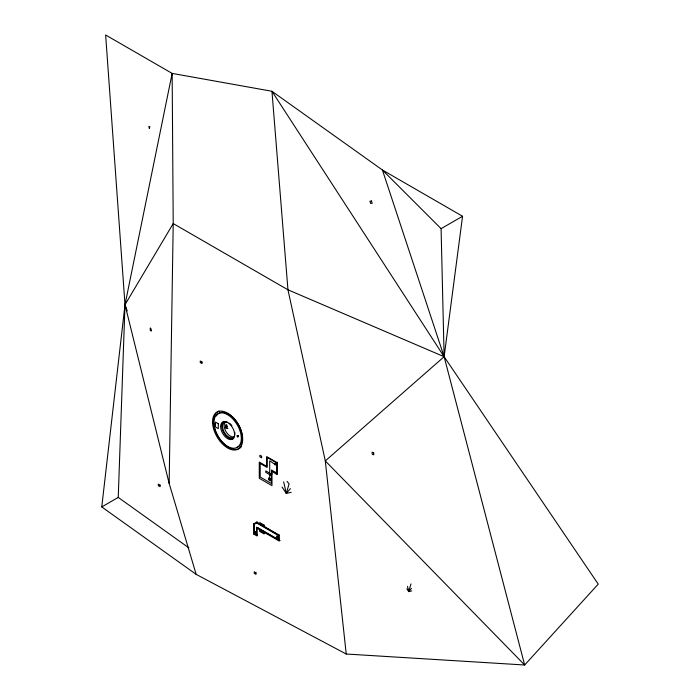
<?xml version="1.0" encoding="UTF-8"?>
<svg xmlns="http://www.w3.org/2000/svg" width="700" height="700" viewBox="0 0 700 700"><rect width="100%" height="100%" fill="white"/><g stroke="black" fill="none" stroke-linecap="round" stroke-linejoin="round"><path stroke-width="1.05" d="M277.025 474.416L277.025 462.56L266.656 456.575L266.656 466.323L259.28 462.061L259.28 478.31L271.967 485.634L271.967 471.502L277.025 474.416L277.025 462.56M196.157 574.359L101.763 506.931L125.003 304.727L172.148 73.395L271.95 91.271L444.124 356.711L598.238 584.124L524.668 665L346.229 654.019L196.157 574.359L169.155 483.403L173.215 223.562L172.148 73.395L105.639 35L125.003 304.727L118.247 497.411L188.825 547.829M462.56 216.265L444.124 356.711L524.668 665L325.308 460.924L287.954 289.8L271.95 91.271L382.401 169.986L462.56 216.265L441.088 228.664L444.124 356.711L325.308 460.924L346.229 654.019M149.888 126.586L149.336 128.502L148.855 126.394M291.191 492.336L286.291 493.412L289.091 483.849L287.026 481.355M411.661 590.949L408.721 591.596L410.961 583.949M169.155 483.403L125.003 304.727L173.215 223.562L287.954 289.8L444.124 356.711L382.401 169.986L441.088 228.664M282.091 487.06L286.291 493.412L290.395 488.644M406.919 588.875L408.721 591.596L411.46 588.42M101.763 506.931L118.247 497.411M237.142 435.715L238.245 435.855L237.816 436.879L237.142 435.715L238.245 435.855M237.142 436.494L238.245 436.634M274.969 463.47L274.54 464.494L275.642 464.642L274.969 463.47L274.881 464.686M276.535 462.849L276.535 472.894L271.495 469.989L271.495 483.569L260.199 477.05L260.199 463.461L267.129 467.46L267.129 457.415L276.535 462.849L277.602 462.236M274.54 464.494L275.642 463.864M272.072 473.874L271.495 474.206L265.755 470.881L265.755 472.36L271.495 475.676M280.088 540.619L257.898 527.809L257.119 528.264L257.119 535.981L253.645 533.977L253.645 523.906L254.424 523.451L254.424 533.523L257.023 535.028M254.625 532.035L255.727 532.175L255.299 533.199L254.625 532.035L255.727 532.175M254.625 532.814L255.727 532.954M253.645 533.977L254.931 533.111M257.119 528.264L279.3 541.074L279.309 535.168L257.338 522.489L254.135 524.335L254.152 533.558L256.559 534.949L257.338 534.494M256.559 522.935L278.53 535.614L279.309 535.168M256.559 534.949L256.559 527.179L278.53 539.866L279.309 539.411M253.645 523.906L257.241 521.885L256.463 522.331L279.3 535.517M227.307 427.096L225.706 427.77L226.013 424.209L227.062 425.486M227.369 428.348L225.706 427.77L227.92 428.531M225.829 425.959L227.36 426.501M274.969 464.249L275.642 464.642L274.54 463.715L275.214 464.887M268.467 478.695L269.701 479.404L269.701 460.819L274.881 464.301M125.003 304.727L127.207 310.879M407.523 586.337L408.721 591.596M283.658 481.845L286.291 493.412M278.53 535.614L278.53 539.866M255.299 532.42L255.299 533.199M255.054 531.79L255.054 532.569M254.966 532.227L254.966 533.006M237.816 436.1L237.816 436.879M237.571 435.47L237.571 436.249M237.484 435.908L237.484 436.686M234.229 436.774A8.724 5.031 60 0 1 226.109 431.795A8.724 5.031 60 0 1 225.295 421.977M241.307 446.749A21.324 12.311 60 0 1 218.619 437.203A21.324 12.311 60 0 1 219.03 411.014M216.309 415.975A19.373 11.182 60 0 1 237.589 423.168A19.373 11.182 60 0 1 236.346 447.51M233.669 438.498A9.888 5.714 60 0 1 223.781 432.784A9.888 5.714 60 0 1 223.781 421.365M234.806 432.267A8.724 5.031 60 0 1 229.74 437.544A8.724 5.031 60 0 1 222.644 427.595A8.724 5.031 60 0 1 227.71 422.319M229.32 423.185A8.724 5.031 60 0 1 231.858 425.609M268.94 478.966L268.922 480.104L270.392 480.952L270.392 478.537L268.922 477.689L268.94 478.966M150.281 328.134L150.246 330.164L151.2 331.135L151.226 329.105L150.281 328.134M371.473 200.987L369.906 201.189L370.668 203.472L372.225 203.271L371.473 200.987M373.678 452.707L372.111 452.218L372.243 454.335L373.809 454.816L373.678 452.707M202.029 362.031L200.252 361.007L200.252 362.556L202.029 363.58L202.029 362.031M218.304 423.736L215.451 422.082L215.451 426.965L218.304 428.61L218.304 423.736M261.625 456.278L259.858 455.254L259.858 456.802L261.625 457.826L261.625 456.278M264.145 525.157L259.717 522.602L259.717 523.504L264.145 526.067L264.145 525.157M277.707 536.69L276.579 536.034L276.579 537.346L277.707 538.003L277.707 536.69M264.145 533.041L259.717 530.486L259.717 531.396L264.145 533.951L264.145 533.041M160.09 485.153L158.314 484.129L158.314 485.669L160.09 486.692L160.09 485.153M256.007 572.827L254.231 571.804L254.231 573.344L256.007 574.367L256.007 572.827M212.59 423.29A21.324 12.311 60 0 0 236.18 449.846A21.324 12.311 60 0 0 234.089 418.574A21.324 12.311 60 0 0 212.59 423.29M220.623 426.536A9.888 5.714 60 0 0 231.114 439.582A9.888 5.714 60 0 0 231.114 425.591A9.888 5.714 60 0 0 220.623 426.536M213.955 423.841A19.373 11.182 60 0 0 235.322 448.096A19.373 11.182 60 0 0 233.581 419.764A19.373 11.182 60 0 0 213.955 423.841"/></g></svg>
